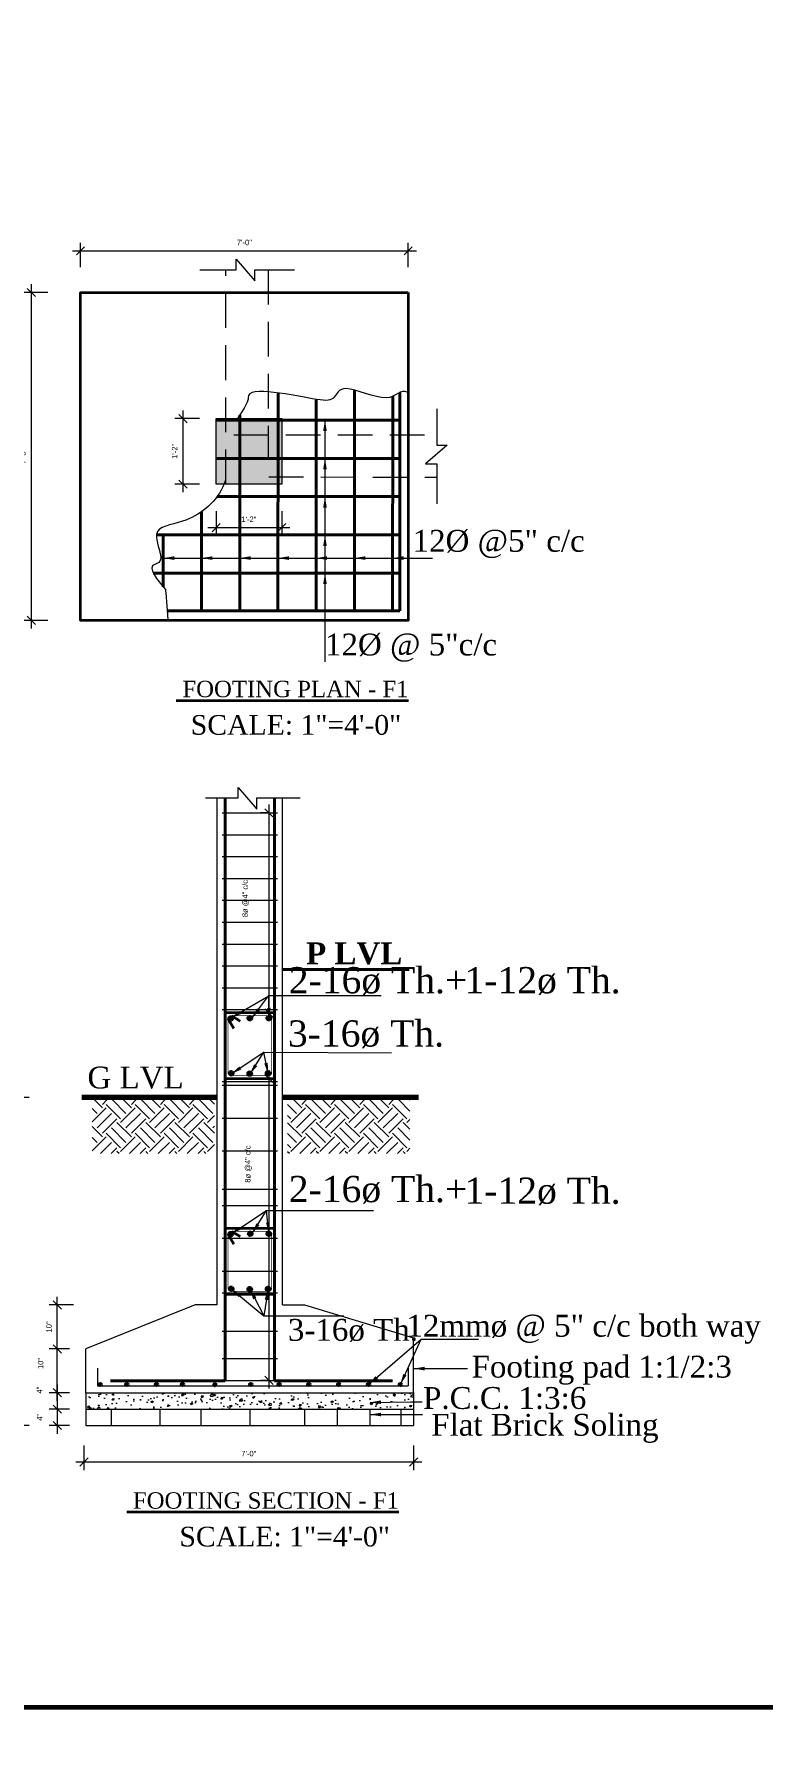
# Model space of a CAD drawing. Header units: inches. Extents: x -12073856 to 12321241, y -1226296 to 1319224.
# Drawn here: x 120844 to 121111, y 44342 to 44963 of the extents above; entities that cross this region are included whole.
import ezdxf

# ---------------------------------------------------------------- set-up
doc = ezdxf.new("R2010")
doc.units = ezdxf.units.IN
doc.header["$MEASUREMENT"] = 0
doc.header["$PDMODE"] = 35
doc.linetypes.add('HIDDEN', pattern=[9.525, 6.35, -3.175])
for name, color, linetype, lineweight in [('BORDER', 7, 'Continuous', 60), ('Column', 181, 'Continuous', 40), ('DIM_LINE', 173, 'Continuous', 20), ('dotted', 131, 'HIDDEN', 13), ('HACTH', 253, 'Continuous', 5), ('Hatch', 9, 'Continuous', 9), ('ST-REINFOR', 201, 'Continuous', 40), ('STIRRUPS', 14, 'Continuous', 18), ('TEXT', 255, 'Continuous', 35), ('Toilet', 7, 'Continuous', 25), ('TRENCH', 1, 'Continuous', 35), ('WALL ELV', 20, 'Continuous', 20), ('WALL SEC', 2, 'Continuous', 35)]:
    doc.layers.add(name, color=color, linetype=linetype, lineweight=lineweight)
doc.styles.add('NIR', font='COPRGTL.TTF')
doc.styles.add('ordinary', font='times.ttf')
doc.styles.add('ramon', font='arial.ttf')
doc.styles.get("Standard").update_dxf_attribs({"font": 'arial.ttf'})
doc.styles.add('TIMES 48', font='times.ttf', dxfattribs={"height": 4})
doc.dimstyles.new('Copy of Standard', dxfattribs={"dimtxt": 12, "dimasz": 4, "dimexe": 0, "dimexo": 6, "dimgap": 3, "dimtad": 1, "dimdec": 0, "dimzin": 0, "dimdsep": 46, "dimlunit": 4, "dimtxsty": 'Standard', "dimblk": 'ARCHTICK', "dimcen": 0.09, "dimdle": 3, "dimclrd": 256, "dimadec": 0, "dimazin": 0, "dimtfac": 1, "dimtdec": 0, "dimtofl": 0, "dimtmove": 0, "dimatfit": 3, "dimfxl": 1, "dimfxlon": 1, "dimtolj": 1, "dimtzin": 0, "dimlwd": -1, "dimarcsym": 0})
doc.dimstyles.new('nir 48', dxfattribs={"dimscale": 0.5, "dimtxt": 24, "dimasz": 3, "dimexe": 3, "dimexo": 6, "dimgap": 2, "dimtad": 3, "dimdec": 0, "dimzin": 3, "dimlunit": 4, "dimtxsty": 'NIR', "dimblk": 'OBLIQUE', "dimcen": 2.5, "dimdle": 3, "dimclrt": 3, "dimadec": 0, "dimazin": 0, "dimtfac": 1, "dimtdec": 0, "dimtmove": 2, "dimatfit": 3, "dimfxl": 1, "dimarcsym": 0})
doc.dimstyles.new('S8', dxfattribs={"dimtxt": 7, "dimasz": 2, "dimexe": 6, "dimexo": 18, "dimgap": 1.9375, "dimtad": 1, "dimdec": 1, "dimzin": 3, "dimdsep": 46, "dimlunit": 4, "dimtxsty": 'ramon', "dimblk": 'dot 2', "dimcen": 0.09375, "dimse1": 1, "dimse2": 1, "dimclrd": 1, "dimclre": 1, "dimclrt": 256, "dimadec": 0, "dimazin": 0, "dimtfac": 0.75, "dimtdec": 1, "dimtix": 1, "dimtmove": 1, "dimatfit": 3, "dimldrblk": 'DOT', "dimfxl": 1, "dimtolj": 1, "dimtzin": 0, "dimlwd": 9, "dimlwe": 9, "dimarcsym": 0})

# ---------------------------------------------------------------- blocks, each defined once
blk = doc.blocks.new('_Oblique')
at = {"color": 0, "linetype": 'ByBlock', "lineweight": -2}
blk.add_line((-0.5, -0.5), (0.5, 0.5), dxfattribs=at)
blk = doc.blocks.new('*D871')
at = {"layer": 'Defpoints', "color": 0, "lineweight": -2, "transparency": 16777216}
for p in [(83887.26, -112875.78), (83882, -112878.78), (83887.26, -112878.78)]:
    blk.add_point(p, dxfattribs=at)
at = {"layer": 'DIM_LINE', "color": 0, "lineweight": -2, "transparency": 16777216}
for p, q in [((83884.26, -112875.78), (83880.5, -112875.78)), ((83884.26, -112878.78), (83880.5, -112878.78))]:
    blk.add_line(p, q, dxfattribs=at)
at = {"layer": 'DIM_LINE', "color": 0, "linetype": 'ByBlock', "lineweight": -2, "transparency": 16777216}
blk.add_line((83882, -112874.28), (83882, -112880.28), dxfattribs=at)
at = {"layer": 'DIM_LINE', "color": 0, "lineweight": -2, "transparency": 16777216, "xscale": 1.5, "yscale": 1.5, "zscale": 1.5}
for p, rotation in [((83882, -112875.78), 90), ((83882, -112878.78), 270)]:
    blk.add_blockref('_Oblique', p, dxfattribs=dict(at, rotation=rotation))
at = {"layer": 'DIM_LINE', "color": 3, "transparency": 16777216, "insert": (83878.75, -112875.31), "char_height": 1, "attachment_point": 5, "rotation": 90, "style": 'NIR'}
blk.add_mtext('4"', dxfattribs=at)
blk = doc.blocks.new('*D872')
at = {"layer": 'Defpoints', "color": 0, "lineweight": -2, "transparency": 16777216}
for p in [(83886.44, -112821.73), (83873.84, -112881.78), (83881.5, -112881.78)]:
    blk.add_point(p, dxfattribs=at)
at = {"layer": 'DIM_LINE', "color": 0, "linetype": 'ByBlock', "lineweight": -2, "transparency": 16777216}
blk.add_line((83873.84, -112820.23), (83873.84, -112883.28), dxfattribs=at)
at = {"layer": 'DIM_LINE', "color": 0, "lineweight": -2, "transparency": 16777216}
for p, q in [((83876.84, -112821.73), (83872.34, -112821.73)), ((83876.84, -112881.78), (83872.34, -112881.78))]:
    blk.add_line(p, q, dxfattribs=at)
at = {"layer": 'DIM_LINE', "color": 0, "lineweight": -2, "transparency": 16777216, "xscale": 1.5, "yscale": 1.5, "zscale": 1.5}
for p, rotation in [((83873.84, -112821.73), 90), ((83873.84, -112881.78), 270)]:
    blk.add_blockref('_Oblique', p, dxfattribs=dict(at, rotation=rotation))
at = {"layer": 'DIM_LINE', "color": 3, "transparency": 16777216, "insert": (83870.7, -112855), "char_height": 1, "attachment_point": 5, "rotation": 90, "style": 'NIR'}
blk.add_mtext('6\'-0"', dxfattribs=at)
blk = doc.blocks.new('*D891')
at = {"layer": 'Defpoints', "color": 0, "lineweight": -2, "transparency": 16777216}
for p in [(83882, -112867.78), (83887.26, -112867.78), (83887.26, -112875.78)]:
    blk.add_point(p, dxfattribs=at)
at = {"layer": 'DIM_LINE', "color": 0, "lineweight": -2, "transparency": 16777216}
for p, q in [((83884.26, -112867.78), (83880.5, -112867.78)), ((83884.26, -112875.78), (83880.5, -112875.78))]:
    blk.add_line(p, q, dxfattribs=at)
at = {"layer": 'DIM_LINE', "color": 0, "linetype": 'ByBlock', "lineweight": -2, "transparency": 16777216}
blk.add_line((83882, -112877.28), (83882, -112866.28), dxfattribs=at)
at = {"layer": 'DIM_LINE', "color": 0, "lineweight": -2, "transparency": 16777216, "xscale": 1.5, "yscale": 1.5, "zscale": 1.5}
for p, rotation in [((83882, -112867.78), 90), ((83882, -112875.78), 270)]:
    blk.add_blockref('_Oblique', p, dxfattribs=dict(at, rotation=rotation))
at = {"layer": 'DIM_LINE', "color": 3, "transparency": 16777216, "insert": (83878.96, -112870.44), "char_height": 1, "attachment_point": 5, "rotation": 90, "style": 'NIR'}
blk.add_mtext('10"', dxfattribs=at)
blk = doc.blocks.new('_ArchTick')
at = {"color": 0, "linetype": 'ByBlock', "const_width": 0.15}
blk.add_lwpolyline([(-0.5, -0.5), (0.5, 0.5)], dxfattribs=at)
blk = doc.blocks.new('*D873')
at = {"layer": 'Defpoints', "color": 0, "lineweight": -2, "transparency": 16777216}
for p in [(83877.26, -112674.45), (83886.26, -112674.45), (83886.26, -112734.44)]:
    blk.add_point(p, dxfattribs=at)
at = {"layer": 'DIM_LINE', "color": 0, "lineweight": -2, "transparency": 16777216}
for p, q in [((83880.26, -112674.45), (83875.76, -112674.45)), ((83880.26, -112734.44), (83875.76, -112734.44))]:
    blk.add_line(p, q, dxfattribs=at)
at = {"layer": 'DIM_LINE', "color": 0, "linetype": 'ByBlock', "lineweight": -2, "transparency": 16777216}
blk.add_line((83877.26, -112735.94), (83877.26, -112672.95), dxfattribs=at)
at = {"layer": 'DIM_LINE', "color": 0, "lineweight": -2, "transparency": 16777216, "xscale": 1.5, "yscale": 1.5, "zscale": 1.5}
for p, rotation in [((83877.26, -112674.45), 90), ((83877.26, -112734.44), 270)]:
    blk.add_blockref('_Oblique', p, dxfattribs=dict(at, rotation=rotation))
at = {"layer": 'DIM_LINE', "color": 3, "transparency": 16777216, "insert": (83875.73, -112704.44), "char_height": 1, "attachment_point": 5, "rotation": 90, "style": 'NIR'}
blk.add_mtext('7\'-0"', dxfattribs=at)
blk = doc.blocks.new('*D874')
at = {"layer": 'Defpoints', "color": 0, "lineweight": -2, "transparency": 16777216}
for p in [(83946.26, -112666.83), (83886.26, -112674.45), (83946.26, -112674.45)]:
    blk.add_point(p, dxfattribs=at)
at = {"layer": 'DIM_LINE', "color": 0, "lineweight": -2, "transparency": 16777216}
for p, q in [((83886.26, -112669.83), (83886.26, -112665.33)), ((83946.26, -112669.83), (83946.26, -112665.33))]:
    blk.add_line(p, q, dxfattribs=at)
at = {"layer": 'DIM_LINE', "color": 0, "linetype": 'ByBlock', "lineweight": -2, "transparency": 16777216}
blk.add_line((83884.76, -112666.83), (83947.76, -112666.83), dxfattribs=at)
at = {"layer": 'DIM_LINE', "color": 0, "lineweight": -2, "transparency": 16777216, "xscale": 1.5, "yscale": 1.5, "zscale": 1.5, "rotation": 180}
blk.add_blockref('_Oblique', (83886.26, -112666.83), dxfattribs=at)
at = {"layer": 'DIM_LINE', "color": 0, "lineweight": -2, "transparency": 16777216, "xscale": 1.5, "yscale": 1.5, "zscale": 1.5}
blk.add_blockref('_Oblique', (83946.26, -112666.83), dxfattribs=at)
at = {"layer": 'DIM_LINE', "color": 3, "transparency": 16777216, "insert": (83916.26, -112665.3), "char_height": 1, "attachment_point": 5, "style": 'NIR'}
blk.add_mtext('7\'-0"', dxfattribs=at)
blk = doc.blocks.new('*D875')
at = {"layer": 'Defpoints', "color": 0, "lineweight": -2, "transparency": 16777216}
for p in [(83887.26, -112878.78), (83882, -112881.78), (83887.26, -112881.78)]:
    blk.add_point(p, dxfattribs=at)
at = {"layer": 'DIM_LINE', "color": 0, "lineweight": -2, "transparency": 16777216}
for p, q in [((83884.26, -112878.78), (83880.5, -112878.78)), ((83884.26, -112881.78), (83880.5, -112881.78))]:
    blk.add_line(p, q, dxfattribs=at)
at = {"layer": 'DIM_LINE', "color": 0, "linetype": 'ByBlock', "lineweight": -2, "transparency": 16777216}
blk.add_line((83882, -112877.28), (83882, -112883.28), dxfattribs=at)
at = {"layer": 'DIM_LINE', "color": 0, "lineweight": -2, "transparency": 16777216, "xscale": 1.5, "yscale": 1.5, "zscale": 1.5}
for p, rotation in [((83882, -112878.78), 90), ((83882, -112881.78), 270)]:
    blk.add_blockref('_Oblique', p, dxfattribs=dict(at, rotation=rotation))
at = {"layer": 'DIM_LINE', "color": 3, "transparency": 16777216, "insert": (83878.79, -112880.28), "char_height": 1, "attachment_point": 5, "rotation": 90, "style": 'NIR'}
blk.add_mtext('4"', dxfattribs=at)
blk = doc.blocks.new('*D876')
at = {"layer": 'Defpoints', "color": 0, "lineweight": -2, "transparency": 16777216}
for p in [(83920.76, -112818.28), (83920.76, -112873.53), (83921.43, -112873.53)]:
    blk.add_point(p, dxfattribs=at)
at = {"layer": 'DIM_LINE', "color": 0, "linetype": 'ByBlock', "lineweight": -2, "transparency": 16777216}
blk.add_line((83920.76, -112816.78), (83920.76, -112875.03), dxfattribs=at)
at = {"layer": 'DIM_LINE', "color": 0, "lineweight": -2, "transparency": 16777216}
for p, q in [((83920.76, -112818.28), (83919.26, -112818.28)), ((83920.76, -112873.53), (83919.26, -112873.53))]:
    blk.add_line(p, q, dxfattribs=at)
at = {"layer": 'DIM_LINE', "color": 0, "lineweight": -2, "transparency": 16777216, "xscale": 1.5, "yscale": 1.5, "zscale": 1.5}
for p, rotation in [((83920.76, -112818.28), 90), ((83920.76, -112873.53), 270)]:
    blk.add_blockref('_Oblique', p, dxfattribs=dict(at, rotation=rotation))
at = {"layer": 'DIM_LINE', "color": 3, "transparency": 16777216, "insert": (83916.98, -112833.94), "char_height": 1, "attachment_point": 5, "rotation": 90, "style": 'NIR'}
blk.add_mtext('8ø @4" c/c', dxfattribs=at)
blk = doc.blocks.new('*D877')
at = {"layer": 'Defpoints', "color": 0, "lineweight": -2, "transparency": 16777216}
for p in [(83922.32, -112769.67), (83920.74, -112806.28), (83920.98, -112806.28)]:
    blk.add_point(p, dxfattribs=at)
at = {"layer": 'DIM_LINE', "color": 0, "linetype": 'ByBlock', "lineweight": -2, "transparency": 16777216}
blk.add_line((83920.74, -112768.17), (83920.74, -112807.78), dxfattribs=at)
at = {"layer": 'DIM_LINE', "color": 0, "lineweight": -2, "transparency": 16777216}
for p, q in [((83920.74, -112769.67), (83919.24, -112769.67)), ((83920.74, -112806.28), (83919.24, -112806.28))]:
    blk.add_line(p, q, dxfattribs=at)
at = {"layer": 'DIM_LINE', "color": 0, "lineweight": -2, "transparency": 16777216, "xscale": 1.5, "yscale": 1.5, "zscale": 1.5}
for p, rotation in [((83920.74, -112769.67), 90), ((83920.74, -112806.28), 270)]:
    blk.add_blockref('_Oblique', p, dxfattribs=dict(at, rotation=rotation))
at = {"layer": 'DIM_LINE', "color": 3, "transparency": 16777216, "insert": (83916.48, -112785.35), "char_height": 1, "attachment_point": 5, "rotation": 90, "style": 'NIR'}
blk.add_mtext('8ø @4" c/c', dxfattribs=at)
blk = doc.blocks.new('*D892')
at = {"layer": 'Defpoints', "color": 0, "lineweight": -2, "transparency": 16777216}
for p in [(83882, -112859.73), (83907.26, -112859.73), (83887.26, -112867.78)]:
    blk.add_point(p, dxfattribs=at)
at = {"layer": 'DIM_LINE', "color": 0, "linetype": 'ByBlock', "lineweight": -2, "transparency": 16777216}
blk.add_line((83882, -112869.28), (83882, -112858.23), dxfattribs=at)
at = {"layer": 'DIM_LINE', "color": 0, "lineweight": -2, "transparency": 16777216}
for p, q in [((83885, -112859.73), (83880.5, -112859.73)), ((83884.26, -112867.78), (83880.5, -112867.78))]:
    blk.add_line(p, q, dxfattribs=at)
at = {"layer": 'DIM_LINE', "color": 0, "lineweight": -2, "transparency": 16777216, "xscale": 1.5, "yscale": 1.5, "zscale": 1.5}
for p, rotation in [((83882, -112859.73), 90), ((83882, -112867.78), 270)]:
    blk.add_blockref('_Oblique', p, dxfattribs=dict(at, rotation=rotation))
at = {"layer": 'DIM_LINE', "color": 3, "transparency": 16777216, "insert": (83880.48, -112863.75), "char_height": 1, "attachment_point": 5, "rotation": 90, "style": 'NIR'}
blk.add_mtext('10"', dxfattribs=at)
blk = doc.blocks.new('*D878')
at = {"layer": 'Defpoints', "color": 0, "lineweight": -2, "transparency": 16777216}
for p in [(83886.88, -112881.78), (83947.26, -112881.78), (83947.26, -112888.46)]:
    blk.add_point(p, dxfattribs=at)
at = {"layer": 'DIM_LINE', "color": 0, "lineweight": -2, "transparency": 16777216}
for p, q in [((83886.88, -112885.46), (83886.88, -112889.96)), ((83947.26, -112885.46), (83947.26, -112889.96))]:
    blk.add_line(p, q, dxfattribs=at)
at = {"layer": 'DIM_LINE', "color": 0, "linetype": 'ByBlock', "lineweight": -2, "transparency": 16777216}
blk.add_line((83885.38, -112888.46), (83948.76, -112888.46), dxfattribs=at)
at = {"layer": 'DIM_LINE', "color": 0, "lineweight": -2, "transparency": 16777216, "xscale": 1.5, "yscale": 1.5, "zscale": 1.5, "rotation": 180}
blk.add_blockref('_Oblique', (83886.88, -112888.46), dxfattribs=at)
at = {"layer": 'DIM_LINE', "color": 0, "lineweight": -2, "transparency": 16777216, "xscale": 1.5, "yscale": 1.5, "zscale": 1.5}
blk.add_blockref('_Oblique', (83947.26, -112888.46), dxfattribs=at)
at = {"layer": 'DIM_LINE', "color": 3, "transparency": 16777216, "insert": (83917.07, -112886.93), "char_height": 1, "attachment_point": 5, "style": 'NIR'}
blk.add_mtext('7\'-0"', dxfattribs=at)
blk = doc.blocks.new('*D879')
at = {"layer": 'Defpoints', "color": 0, "lineweight": -2, "transparency": 16777216}
for p in [(83905.03, -112697.52), (83911.09, -112697.52), (83911.09, -112709.51)]:
    blk.add_point(p, dxfattribs=at)
at = {"layer": 'DIM_LINE', "color": 0, "linetype": 'ByBlock', "lineweight": -2, "transparency": 16777216}
blk.add_line((83905.03, -112711.01), (83905.03, -112696.02), dxfattribs=at)
at = {"layer": 'DIM_LINE', "color": 0, "lineweight": -2, "transparency": 16777216}
for p, q in [((83908.03, -112697.52), (83903.53, -112697.52)), ((83908.03, -112709.51), (83903.53, -112709.51))]:
    blk.add_line(p, q, dxfattribs=at)
at = {"layer": 'DIM_LINE', "color": 0, "lineweight": -2, "transparency": 16777216, "xscale": 1.5, "yscale": 1.5, "zscale": 1.5}
for p, rotation in [((83905.03, -112697.52), 90), ((83905.03, -112709.51), 270)]:
    blk.add_blockref('_Oblique', p, dxfattribs=dict(at, rotation=rotation))
at = {"layer": 'DIM_LINE', "color": 3, "transparency": 16777216, "insert": (83903.49, -112703.51), "char_height": 1, "attachment_point": 5, "rotation": 90, "style": 'NIR'}
blk.add_mtext('1\'-2"', dxfattribs=at)
blk = doc.blocks.new('*D880')
at = {"layer": 'Defpoints', "color": 0, "lineweight": -2, "transparency": 16777216}
for p in [(83911.09, -112709.51), (83923.1, -112709.51), (83923.1, -112717.48)]:
    blk.add_point(p, dxfattribs=at)
at = {"layer": 'DIM_LINE', "color": 0, "lineweight": -2, "transparency": 16777216}
for p, q in [((83911.09, -112714.48), (83911.09, -112718.98)), ((83923.1, -112714.48), (83923.1, -112718.98))]:
    blk.add_line(p, q, dxfattribs=at)
at = {"layer": 'DIM_LINE', "color": 0, "linetype": 'ByBlock', "lineweight": -2, "transparency": 16777216}
blk.add_line((83909.59, -112717.48), (83924.6, -112717.48), dxfattribs=at)
at = {"layer": 'DIM_LINE', "color": 0, "lineweight": -2, "transparency": 16777216, "xscale": 1.5, "yscale": 1.5, "zscale": 1.5, "rotation": 180}
blk.add_blockref('_Oblique', (83911.09, -112717.48), dxfattribs=at)
at = {"layer": 'DIM_LINE', "color": 0, "lineweight": -2, "transparency": 16777216, "xscale": 1.5, "yscale": 1.5, "zscale": 1.5}
blk.add_blockref('_Oblique', (83923.1, -112717.48), dxfattribs=at)
at = {"layer": 'DIM_LINE', "color": 3, "transparency": 16777216, "insert": (83917.09, -112715.94), "char_height": 1, "attachment_point": 5, "style": 'NIR'}
blk.add_mtext('1\'-2"', dxfattribs=at)
blk = doc.blocks.new('dot1')
at = {"layer": 'Hatch'}
h = blk.add_hatch(color=256, dxfattribs=at)
edge = h.paths.add_edge_path()
edge.add_arc((0, 0), 1, 0, 360)
for p, q in [((3, 0), (-3, 0)), ((0, 3), (0, -3))]:
    blk.add_line(p, q, dxfattribs=at)
blk.add_circle((0, 0), 1, dxfattribs=at)
blk = doc.blocks.new('dot 2')
at = {"layer": 'Hatch', "xscale": 0.5, "yscale": 0.5, "zscale": 0.5}
blk.add_blockref('dot1', (0, 0), dxfattribs=at)
blk = doc.blocks.new('*D1495')
at = {"layer": 'Defpoints', "color": 0, "transparency": 16777216}
for p in [(121140.44, 46358.45), (121140.44, 46337.8), (121056.44, 19668.43)]:
    blk.add_point(p, dxfattribs=at)
at = {"layer": 'Toilet', "color": 1, "lineweight": 9, "transparency": 16777216}
blk.add_line((121058.44, 46358.45), (121138.44, 46358.45), dxfattribs=at)
at = {"layer": 'Toilet', "color": 1, "lineweight": 9, "transparency": 16777216, "xscale": 2, "yscale": 2, "zscale": 2, "rotation": 180}
blk.add_blockref('dot 2', (121056.44, 46358.45), dxfattribs=at)
at = {"layer": 'Toilet', "color": 1, "lineweight": 9, "transparency": 16777216, "xscale": 2, "yscale": 2, "zscale": 2}
blk.add_blockref('dot 2', (121140.44, 46358.45), dxfattribs=at)
at = {"layer": 'Toilet', "transparency": 16777216, "insert": (121098.44, 46363.96), "char_height": 7, "attachment_point": 5, "style": 'ramon'}
blk.add_mtext('\\A1;7\'-0"', dxfattribs=at)
blk = doc.blocks.new('_Dot')
at = {"color": 0, "lineweight": -2}
blk.add_line((-0.5, 0), (-1, 0), dxfattribs=at)
at = {"color": 0, "const_width": 0.5}
blk.add_lwpolyline([(-0.25, 0, 1), (0.25, 0, 1)], format="xyb", close=True, dxfattribs=at)
blk = doc.blocks.new('DFHRH')
at = {"layer": 'Column'}
blk.add_hatch(color=256, dxfattribs=at).paths.add_polyline_path([(83911.1, -112697.51), (83911.1, -112709.51), (83923.1, -112709.51), (83923.1, -112697.51)])
at = {"layer": 'HACTH'}
h = blk.add_hatch(dxfattribs=at)
h.set_pattern_fill('AR-CONC', color=256, scale=0.5, style=0)
h.set_pattern_definition([(50, (73946.6801, -127528.787), (3.5863009, -0.31376067), [0.375, -4.125]), (355, (73946.68, -127528.787), (-0.6937567, 3.7609607), [0.3, -3.3]), (100.4514, (73946.979, -127528.8132), (2.8925469, 3.4471977), [0.31870095, -3.50571056]), (46.1842, (73946.68, -127527.787), (5.3362052, -0.8275951), [0.5625, -6.1875]), (96.6356, (73947.125, -127527.856), (4.6733135, 4.8705894), [0.4780514, -5.258565]), (351.1842, (73946.68, -127527.787), (4.6733097, 4.870593), [0.45, -4.95]), (21, (73947.1801, -127528.037), (2.98453526, -2.01309445), [0.375, -4.125]), (326, (73947.18, -127528.037), (1.21657666, 3.6257502), [0.3, -3.3]), (71.4514, (73947.429, -127528.2048), (4.20111314, 1.6126525), [0.31870095, -3.50571056]), (37.5, (73946.6801, -127528.787), (0.06079928, 1.66446927), [0, -3.26, 0, -3.35, 0, -3.3125]), (7.5, (73946.6801, -127528.787), (1.31534769, 1.97205856), [0, -1.91, 0, -3.185, 0, -1.2625]), (327.5, (73945.5651, -127528.787), (2.66911218, -0.11277436), [0, -1.25, 0, -3.9, 0, -5.175]), (317.5, (73945.0651, -127528.787), (2.91593085, 0.5005249), [0, -1.625, 0, -2.59, 0, -3.675])])
h.paths.add_polyline_path([(83887.26, -112878.78), (83947.26, -112878.78), (83947.26, -112875.78), (83887.26, -112875.78)])
at = {"layer": 'Hatch'}
h = blk.add_hatch(dxfattribs=at)
h.set_pattern_fill('EARTH', color=256, scale=15, angle=45, style=0)
h.set_pattern_definition([(45, (47409.7342, -129452.2487), (4e-16, 5.30330086), [3.75, -3.75]), (45, (47408.74, -129451.2543), (4e-16, 5.30330086), [3.75, -3.75]), (45, (47407.7455, -129450.26), (4e-16, 5.30330086), [3.75, -3.75]), (135, (47407.7455, -129449.597), (-5.30330086, 4e-16), [3.75, -3.75]), (135, (47408.74, -129448.6027), (-5.30330086, 4e-16), [3.75, -3.75]), (135, (47409.7342, -129447.6083), (-5.30330086, 4e-16), [3.75, -3.75])])
h.paths.add_polyline_path([(83910.79, -112822.21), (83888.39, -112822.21), (83888.39, -112832.01), (83910.79, -112832.01)])
h = blk.add_hatch(dxfattribs=at)
h.set_pattern_fill('EARTH', color=256, scale=15, angle=45, style=0)
h.set_pattern_definition([(45, (47409.121, -129452.2487), (4e-16, 5.30330086), [3.75, -3.75]), (45, (47408.1265, -129451.2543), (4e-16, 5.30330086), [3.75, -3.75]), (45, (47407.132, -129450.26), (4e-16, 5.30330086), [3.75, -3.75]), (135, (47407.132, -129449.597), (-5.30330086, 4e-16), [3.75, -3.75]), (135, (47408.1265, -129448.6027), (-5.30330086, 4e-16), [3.75, -3.75]), (135, (47409.121, -129447.6083), (-5.30330086, 4e-16), [3.75, -3.75])])
h.paths.add_polyline_path([(83946.58, -112822.21), (83924.18, -112822.21), (83924.18, -112832.01), (83946.58, -112832.01)])
at = {"layer": 'WALL SEC'}
for points in [[(83913.39, -112807.31, 1), (83914.11, -112807.31, 1)], [(83914.12, -112807.31, -1), (83913.4, -112807.31, -1)], [(83914.12, -112807.31, -1), (83913.4, -112807.31, -1)], [(83916.89, -112807.25, 1), (83917.61, -112807.25, 1)], [(83917.63, -112807.25, -1), (83916.91, -112807.25, -1)], [(83917.63, -112807.25, -1), (83916.91, -112807.25, -1)], [(83920.37, -112807.25, 1), (83921.09, -112807.25, 1)], [(83921.11, -112807.25, -1), (83920.39, -112807.25, -1)], [(83921.11, -112807.25, -1), (83920.39, -112807.25, -1)], [(83913.5, -112817.31, 1), (83914.22, -112817.31, 1)], [(83916.87, -112817.4, -1), (83917.59, -112817.4, -1)], [(83917.6, -112817.4, 1), (83916.88, -112817.4, 1)], [(83917.6, -112817.4, 1), (83916.88, -112817.4, 1)], [(83920.23, -112817.34, 1), (83920.95, -112817.34, 1)], [(83920.97, -112817.34, -1), (83920.25, -112817.34, -1)], [(83920.97, -112817.34, -1), (83920.25, -112817.34, -1)], [(83913.39, -112846.75, 1), (83914.11, -112846.75, 1)], [(83914.12, -112846.75, -1), (83913.4, -112846.75, -1)], [(83914.12, -112846.75, -1), (83913.4, -112846.75, -1)], [(83916.96, -112846.7, 1), (83917.68, -112846.7, 1)], [(83917.69, -112846.7, -1), (83916.97, -112846.7, -1)], [(83917.69, -112846.7, -1), (83916.97, -112846.7, -1)], [(83920.37, -112846.7, 1), (83921.09, -112846.7, 1)], [(83921.11, -112846.7, -1), (83920.39, -112846.7, -1)], [(83921.11, -112846.7, -1), (83920.39, -112846.7, -1)], [(83913.5, -112856.76, 1), (83914.22, -112856.76, 1)], [(83916.87, -112856.85, -1), (83917.59, -112856.85, -1)], [(83917.6, -112856.85, 1), (83916.88, -112856.85, 1)], [(83917.6, -112856.85, 1), (83916.88, -112856.85, 1)], [(83920.23, -112856.79, 1), (83920.95, -112856.79, 1)], [(83920.97, -112856.79, -1), (83920.25, -112856.79, -1)], [(83920.97, -112856.79, -1), (83920.25, -112856.79, -1)], [(83889.59, -112874.3, 0.407959), (83889.83, -112874.55), (83889.84, -112874.55, 0.407959), (83890.09, -112874.3, 1)], [(83894.5, -112874.3, 0.407959), (83894.74, -112874.55), (83894.75, -112874.55, 0.407959), (83895, -112874.3, 1)], [(83899.94, -112874.3, 0.407959), (83900.19, -112874.55), (83900.2, -112874.55, 0.407959), (83900.44, -112874.3, 1)], [(83904.66, -112874.3, 0.407959), (83904.91, -112874.55), (83904.92, -112874.55, 0.407959), (83905.16, -112874.3, 1)], [(83910.63, -112874.31, 0.407959), (83910.88, -112874.56), (83910.89, -112874.56, 0.407959), (83911.13, -112874.31, 1)], [(83917.17, -112874.3, 0.407959), (83917.42, -112874.55), (83917.43, -112874.55, 0.407959), (83917.67, -112874.3, 1)], [(83922.4, -112874.3, 0.407959), (83922.64, -112874.55), (83922.65, -112874.55, 0.407959), (83922.9, -112874.3, 1)], [(83927.83, -112874.3, 0.407959), (83928.08, -112874.55), (83928.09, -112874.55, 0.407959), (83928.33, -112874.3, 1)], [(83933.28, -112874.3, 0.407959), (83933.52, -112874.55), (83933.53, -112874.55, 0.407959), (83933.78, -112874.3, 1)], [(83938.73, -112874.3, 0.407959), (83938.98, -112874.55), (83938.99, -112874.55, 0.407959), (83939.23, -112874.3, 1)], [(83944.57, -112874.3, 0.407959), (83944.81, -112874.55), (83944.82, -112874.55, 0.407959), (83945.07, -112874.3, 1)]]:
    blk.add_hatch(color=256, dxfattribs=at).paths.add_polyline_path(points)
at = {"layer": 'Column'}
for p, q in [((83913.26, -112807.28), (83914.33, -112809.12)), ((83913.98, -112806.81), (83915.5, -112807.76)), ((83913.26, -112846.73), (83914.33, -112848.57)), ((83913.98, -112846.26), (83915.5, -112847.21))]:
    blk.add_line(p, q, dxfattribs=at)
at = {"layer": 'Column', "const_width": 0.1}
for points in [[(83920.76, -112806.78), (83913.76, -112806.78, 0.414214), (83913.26, -112807.28), (83913.26, -112817.28, 0.414214), (83913.76, -112817.78), (83920.76, -112817.78, 0.414214), (83921.26, -112817.28), (83921.26, -112807.28, 0.414214)], [(83920.76, -112846.23), (83913.76, -112846.23, 0.414214), (83913.26, -112846.73), (83913.26, -112856.73, 0.414214), (83913.76, -112857.23), (83920.76, -112857.23, 0.414214), (83921.26, -112856.73), (83921.26, -112846.73, 0.414214)]]:
    blk.add_lwpolyline(points, format="xyb", close=True, dxfattribs=at)
at = {"layer": 'DIM_LINE'}
blk.add_lwpolyline([(83911.09, -112709.51), (83911.09, -112697.52), (83923.1, -112697.52), (83923.1, -112709.51), (83911.09, -112709.51)], dxfattribs=at)
at = {"layer": 'DIM_LINE', "const_width": 1}
for points in [[(83886.44, -112821.73), (83911.26, -112821.73)], [(83923.26, -112821.73), (83948.17, -112821.73)]]:
    blk.add_lwpolyline(points, dxfattribs=at)
at = {"layer": 'DIM_LINE'}
for points, knots in [([(83946.26, -112692.75), (83944.71, -112691.99), (83943.42, -112695.45), (83933.98, -112690.7), (83932.75, -112694.22), (83929.85, -112694.43), (83915.65, -112691.01), (83917.11, -112694.33), (83915.02, -112697.52)], [37.108323, 37.108323, 37.108323, 37.108323, 43.242576, 49.95234, 54.997892, 60.978869, 73.418852, 74.956326, 74.956326, 74.956326, 74.956326]), ([(83912.81, -112708.78), (83912.66, -112709.21), (83911.18, -112712.89), (83905.98, -112716.8), (83898.72, -112717.27), (83902.03, -112724.22), (83897.32, -112723.88), (83901.84, -112728.78), (83901.84, -112728.78), (83902.25, -112734.32)], [32.721337, 32.721337, 32.721337, 32.721337, 33.919159, 43.242576, 49.95234, 54.997892, 60.978869, 73.418852, 75.377123, 75.377123, 75.377123, 75.377123])]:
    blk.add_open_spline(points, degree=3, knots=knots, dxfattribs=at)
at = {"layer": 'dotted'}
for p, q in [((83912.87, -112709.51), (83912.87, -112670.27)), ((83920.59, -112670.27), (83920.59, -112704.67)), ((83914.33, -112700.47), (83951.48, -112700.52)), ((83920.76, -112708.19), (83951.48, -112708.23))]:
    blk.add_line(p, q, dxfattribs=at)
at = {"layer": 'HACTH'}
for p, q in [((83891.9, -112878.78), (83891.9, -112881.78)), ((83900.76, -112878.78), (83900.76, -112881.78)), ((83900.76, -112878.78), (83900.76, -112881.78)), ((83908.26, -112878.78), (83908.26, -112881.78)), ((83917.26, -112878.78), (83917.26, -112881.78)), ((83927.26, -112878.78), (83927.26, -112881.78)), ((83933.26, -112878.78), (83933.26, -112881.78)), ((83939.26, -112878.78), (83939.26, -112881.78)), ((83944.92, -112878.78), (83944.92, -112881.78))]:
    blk.add_line(p, q, dxfattribs=at)
at = {"layer": 'Hatch', "linetype": 'Continuous'}
for points in [[(83908.12, -112670.27), (83914.75, -112670.27), (83914.75, -112668.37), (83918.17, -112672.32), (83918.18, -112670.27), (83925.46, -112670.27)], [(83951.48, -112695.76), (83951.48, -112702.39), (83953.37, -112702.39), (83949.43, -112705.82), (83951.48, -112705.82), (83951.48, -112713.11)], [(83909.12, -112766.94), (83915.12, -112766.94), (83915.11, -112765.05), (83918.54, -112768.99), (83918.54, -112766.94), (83926.46, -112766.94)]]:
    blk.add_lwpolyline(points, dxfattribs=at)
at = {"layer": 'ST-REINFOR'}
for p, q in [((83922.41, -112732.68), (83922.42, -112692.89)), ((83936.41, -112732.68), (83936.42, -112692.3)), ((83943.41, -112732.68), (83943.42, -112693.41)), ((83944.7, -112732.72), (83944.71, -112692.75)), ((83915.41, -112732.68), (83915.41, -112696.9)), ((83929.41, -112732.68), (83929.42, -112694.01)), ((83911.09, -112697.8), (83944.71, -112697.8)), ((83911.09, -112704.8), (83944.71, -112704.8)), ((83911.25, -112711.8), (83944.71, -112711.8)), ((83908.41, -112732.68), (83908.41, -112714.56)), ((83900.17, -112718.8), (83944.71, -112718.8)), ((83901.41, -112728.3), (83901.41, -112718.8)), ((83899.58, -112725.8), (83944.71, -112725.8)), ((83902.09, -112732.72), (83944.7, -112732.72)), ((83912.76, -112873.63), (83912.76, -112766.94)), ((83921.76, -112873.63), (83921.76, -112766.94)), ((83923.26, -112798.36), (83946.44, -112798.36)), ((83912.76, -112873.63), (83891.76, -112873.63)), ((83921.76, -112873.63), (83943.39, -112873.63))]:
    blk.add_line(p, q, dxfattribs=at)
at = {"layer": 'STIRRUPS'}
for p, q in [((83912.19, -112769.67), (83922.32, -112769.67)), ((83912.19, -112773.67), (83922.32, -112773.67)), ((83912.19, -112777.67), (83922.32, -112777.67)), ((83912.19, -112781.67), (83922.32, -112781.67)), ((83912.19, -112781.67), (83922.32, -112781.67)), ((83912.19, -112785.67), (83922.32, -112785.67)), ((83912.19, -112789.67), (83922.32, -112789.67)), ((83912.19, -112793.67), (83922.32, -112793.67)), ((83912.19, -112797.67), (83922.32, -112797.67)), ((83912.19, -112801.67), (83922.32, -112801.67)), ((83912.19, -112805.67), (83922.35, -112805.67)), ((83912.19, -112818.84), (83922.32, -112818.84)), ((83912.19, -112819.53), (83922.32, -112819.53)), ((83912.19, -112825.53), (83922.32, -112825.53)), ((83912.19, -112831.53), (83922.32, -112831.53)), ((83912.19, -112838.53), (83922.32, -112838.53)), ((83912.19, -112841.53), (83922.32, -112841.53)), ((83912.19, -112841.53), (83922.32, -112841.53)), ((83912.19, -112847.53), (83922.32, -112847.53)), ((83912.19, -112853.53), (83922.32, -112853.53)), ((83912.19, -112857.53), (83922.32, -112857.53)), ((83912.19, -112857.53), (83922.32, -112857.53)), ((83912.19, -112857.53), (83922.32, -112857.53)), ((83912.19, -112864.53), (83922.32, -112864.53)), ((83912.19, -112869.53), (83922.32, -112869.53)), ((83912.19, -112873.53), (83922.32, -112873.53))]:
    blk.add_line(p, q, dxfattribs=at)
at = {"layer": 'TRENCH'}
blk.add_lwpolyline([(83946.26, -112674.45), (83946.26, -112734.44), (83886.26, -112734.44), (83886.26, -112674.45), (83946.26, -112674.45)], dxfattribs=at)
for points in [[(83921.76, -112806.28), (83912.76, -112806.28), (83912.76, -112818.28), (83921.76, -112818.28)], [(83921.76, -112845.73), (83912.76, -112845.73), (83912.76, -112857.73), (83921.76, -112857.73)]]:
    blk.add_lwpolyline(points, close=True, dxfattribs=at)
at = {"layer": 'WALL ELV'}
for p, q in [((83911.26, -112859.73), (83911.26, -112766.94)), ((83923.26, -112859.73), (83923.26, -112766.94)), ((83907.26, -112859.73), (83887.26, -112867.78)), ((83911.26, -112859.73), (83907.26, -112859.73)), ((83923.26, -112859.73), (83927.26, -112859.73)), ((83927.26, -112859.73), (83947.26, -112865.73)), ((83887.26, -112875.78), (83887.26, -112867.78)), ((83947.26, -112875.73), (83947.26, -112865.73)), ((83889.34, -112871.28), (83889.34, -112874.55)), ((83946.26, -112871.28), (83946.26, -112874.55)), ((83887.26, -112875.78), (83887.26, -112878.78)), ((83887.26, -112875.78), (83947.26, -112875.78)), ((83889.34, -112874.55), (83946.26, -112874.55)), ((83947.26, -112875.73), (83947.26, -112881.78)), ((83887.26, -112878.78), (83887.26, -112881.78)), ((83887.26, -112878.78), (83947.26, -112878.78)), ((83887.26, -112881.78), (83947.26, -112881.78))]:
    blk.add_line(p, q, dxfattribs=at)
at = {"layer": 'WALL SEC'}
for centre, radius in [((83913.75, -112807.31), 0.36), ((83913.76, -112807.31), 0.36), ((83913.76, -112807.31), 0.36), ((83917.25, -112807.25), 0.36), ((83917.27, -112807.25), 0.36), ((83917.27, -112807.25), 0.36), ((83920.73, -112807.25), 0.36), ((83920.75, -112807.25), 0.36), ((83920.75, -112807.25), 0.36), ((83913.86, -112817.31), 0.36), ((83917.23, -112817.4), 0.36), ((83917.24, -112817.4), 0.36), ((83917.24, -112817.4), 0.36), ((83920.59, -112817.34), 0.36), ((83920.61, -112817.34), 0.36), ((83920.61, -112817.34), 0.36), ((83913.75, -112846.75), 0.36), ((83913.76, -112846.75), 0.36), ((83913.76, -112846.75), 0.36), ((83917.32, -112846.7), 0.36), ((83917.33, -112846.7), 0.36), ((83917.33, -112846.7), 0.36), ((83920.73, -112846.7), 0.36), ((83920.75, -112846.7), 0.36), ((83920.75, -112846.7), 0.36), ((83913.86, -112856.76), 0.36), ((83917.23, -112856.85), 0.36), ((83917.24, -112856.85), 0.36), ((83917.24, -112856.85), 0.36), ((83920.59, -112856.79), 0.36), ((83920.61, -112856.79), 0.36), ((83920.61, -112856.79), 0.36), ((83889.84, -112874.3), 0.25), ((83894.75, -112874.3), 0.25), ((83900.19, -112874.3), 0.25), ((83904.91, -112874.3), 0.25), ((83910.88, -112874.31), 0.25), ((83917.42, -112874.3), 0.25), ((83922.65, -112874.3), 0.25), ((83928.08, -112874.3), 0.25), ((83933.53, -112874.3), 0.25), ((83938.98, -112874.3), 0.25), ((83944.82, -112874.3), 0.25)]:
    blk.add_circle(centre, radius, dxfattribs=at)
at = {"char_height": 4, "attachment_point": 5, "style": 'ordinary'}
for s, insert, width in [('{\\fTimes New Roman|b1|i0|c0|p18;P LVL}', (83936.37, -112795.41), 144.4797), ('{\\fTimes New Roman|b0|i0|c0|p18;G LVL}', (83896.34, -112818.15), 45.555)]:
    blk.add_mtext(s, dxfattribs=dict(at, insert=insert, width=width))
at = {"layer": 'TEXT', "style": 'TIMES 48'}
for s, p in [('%%U FOOTING PLAN - F1', (83903.78, -112748.5)), ('%%U FOOTING SECTION - F1', (83894.72, -112897))]:
    blk.add_text(s, height=3, dxfattribs=at).set_placement(p)
at = {"layer": 'TEXT', "color": 3, "char_height": 4, "attachment_point": 7, "style": 'TIMES 48'}
for s, insert in [('12Ø @5" c/c', (83947.06, -112723.05)), ('12Ø @ 5"c/c ', (83931.02, -112742.03)), ('12mmø @ 5" c/c both way', (83945.93, -112866.84))]:
    blk.add_mtext(s, dxfattribs=dict(at, insert=insert))
at = {"layer": 'TEXT', "char_height": 3.6, "width": 108.2159, "attachment_point": 5, "style": 'TIMES 48'}
for insert in [(83925.72, -112753.61), (83923.64, -112902.15)]:
    blk.add_mtext('SCALE: 1"=4\'-0"', dxfattribs=dict(at, insert=insert))
at = {"layer": 'TEXT', "attachment_point": 7, "style": 'TIMES 48'}
for s, insert, char_height in [('2-16ø Th.+', (83924.39, -112802.99), 4.8), ('1-12ø Th.', (83956.56, -112802.99), 4.8), ('3-16ø Th.', (83924.23, -112812.74), 4.8), ('2-16ø Th.+', (83924.39, -112841.21), 4.8), ('1-12ø Th.', (83956.56, -112841.5), 4.8), ('3-16ø Th.', (83924.23, -112866.53), 4), ('Footing pad 1:1/2:3', (83957.86, -112874.33), 4), ('P.C.C. 1:3:6', (83948.98, -112878.83), 4), ('Flat Brick Soling', (83950.48, -112884.97), 4)]:
    blk.add_mtext(s, dxfattribs=dict(at, insert=insert, char_height=char_height))
at = {"layer": 'DIM_LINE'}
for base, p1, p2, angle, text, picture, middle in [((83946.26, -112666.83), (83886.26, -112674.45), (83946.26, -112674.45), 180, '7\'-0"', '*D874', (83916.26, -112665.3)), ((83877.26, -112674.45), (83886.26, -112734.44), (83886.26, -112674.45), 90, '7\'-0"', '*D873', (83875.73, -112704.44)), ((83905.03, -112697.52), (83911.09, -112709.51), (83911.09, -112697.52), 90, '1\'-2"', '*D879', (83903.49, -112703.51)), ((83882, -112859.73), (83887.26, -112867.78), (83907.26, -112859.73), 90, '10"', '*D892', (83880.48, -112863.75))]:
    dim = blk.add_linear_dim(base=base, p1=p1, p2=p2, angle=angle, text=text, dimstyle='nir 48', override={"dimtxt": 2, "dimfxl": 6, "dimfxlon": 1, "dimarcsym": 1}, dxfattribs=at)
    dim.commit()
    dim.dimension.update_dxf_attribs({"geometry": picture, "text_midpoint": middle})
for base, p1, p2, text, picture, middle in [((83923.1, -112717.48), (83911.09, -112709.51), (83923.1, -112709.51), '1\'-2"', '*D880', (83917.09, -112715.94)), ((83947.26, -112888.46), (83886.88, -112881.78), (83947.26, -112881.78), '7\'-0"', '*D878', (83917.07, -112886.93))]:
    dim = blk.add_linear_dim(base=base, p1=p1, p2=p2, text=text, dimstyle='nir 48', override={"dimtxt": 2, "dimfxl": 6, "dimfxlon": 1, "dimarcsym": 1}, dxfattribs=at)
    dim.commit()
    dim.dimension.update_dxf_attribs({"geometry": picture, "text_midpoint": middle})
for base, p1, p2, angle, text, picture, middle in [((83920.74, -112806.28), (83922.32, -112769.67), (83920.98, -112806.28), 270, '8ø @4" c/c', '*D877', (83916.48, -112785.35)), ((83920.76, -112873.53), (83920.76, -112818.28), (83921.43, -112873.53), 270, '8ø @4" c/c', '*D876', (83916.98, -112833.94)), ((83873.84, -112881.78), (83886.44, -112821.73), (83881.5, -112881.78), 90, '6\'-0"', '*D872', (83870.7, -112855)), ((83882, -112867.78), (83887.26, -112875.78), (83887.26, -112867.78), 90, '10"', '*D891', (83878.96, -112870.44)), ((83882, -112878.78), (83887.26, -112875.78), (83887.26, -112878.78), 90, '4"', '*D871', (83878.75, -112875.31)), ((83882, -112881.78), (83887.26, -112878.78), (83887.26, -112881.78), 90, '4"', '*D875', (83878.79, -112880.28))]:
    dim = blk.add_linear_dim(base=base, p1=p1, p2=p2, angle=angle, text=text, dimstyle='nir 48', override={"dimtxt": 2, "dimfxl": 6, "dimfxlon": 1, "dimarcsym": 1}, dxfattribs=at)
    dim.commit()
    dim.dimension.update_dxf_attribs({"geometry": picture, "text_midpoint": middle, "dimtype": 128})
at = {"layer": 'Hatch', "linetype": 'Continuous'}
for points in [[(83931.02, -112697.8), (83931.02, -112706.29)], [(83931.02, -112704.8), (83931.02, -112711.99)], [(83931.02, -112711.8), (83931.02, -112720.78)], [(83931.02, -112718.81), (83931.02, -112732.53)], [(83901.41, -112723.05), (83950.71, -112723.05)], [(83908.41, -112723.05), (83950.71, -112723.05)], [(83915.41, -112723.05), (83950.71, -112723.05)], [(83922.41, -112723.05), (83950.71, -112723.05)], [(83929.41, -112723.05), (83950.71, -112723.05)], [(83936.41, -112723.05), (83950.71, -112723.05)], [(83943.41, -112723.05), (83950.71, -112723.05)], [(83931.02, -112725.8), (83931.02, -112742.03)], [(83913.76, -112807.2), (83920.74, -112803.15), (83938.82, -112803.11)], [(83917.63, -112807.25), (83920.76, -112803.11), (83941.32, -112803.11)], [(83920.75, -112807.35), (83920.74, -112803.15), (83938.82, -112803.11)], [(83913.86, -112817.45), (83919.83, -112813.48), (83943.19, -112813.59)], [(83917.24, -112817.54), (83919.83, -112813.48), (83943.19, -112813.59)], [(83920.61, -112817.42), (83919.83, -112813.48), (83943.19, -112813.59)], [(83913.76, -112846.75), (83920.32, -112842.44), (83938.82, -112842.44)], [(83917.69, -112846.65), (83920.32, -112842.44), (83937.4, -112842.42)], [(83920.75, -112846.6), (83920.32, -112842.44), (83939.92, -112842.44)], [(83913.86, -112856.76), (83919.83, -112861.73), (83934.45, -112861.71)], [(83917.24, -112856.75), (83919.83, -112861.73), (83934.45, -112861.71)], [(83920.61, -112856.79), (83919.83, -112861.73), (83934.45, -112861.71)], [(83938.98, -112874.3), (83948.63, -112865.99), (83959.13, -112865.97)], [(83944.82, -112874.3), (83948.63, -112865.99), (83959.13, -112865.97)], [(83947.26, -112871.37), (83954.65, -112871.37), (83957.11, -112871.37)], [(83939.26, -112879.78), (83946.73, -112879.75), (83948.87, -112879.75)], [(83939.27, -112877.55), (83946.67, -112877.47), (83948.81, -112877.47)]]:
    blk.add_leader(points, dimstyle='Copy of Standard', override={"dimasz": 2, "dimtad": 0}, dxfattribs=at)

msp = doc.modelspace()

# ---------------------------------------------------------------- linework, layer by layer
at = {"layer": 'BORDER'}
msp.add_lwpolyline([(123444.42, 46441.74), (123444.42, 44350.89), (120381.59, 44350.89), (120381.59, 46441.74)], close=True, dxfattribs=at)

# ---------------------------------------------------------------- block references
at = {"layer": 'DIM_LINE', "xscale": 2, "yscale": 2, "zscale": 2}
msp.add_blockref('DFHRH', (-46911.26, 270217.62), dxfattribs=at)

# ---------------------------------------------------------------- dimensions: what is measured, and where the dimension line sits
at = {"layer": 'Toilet'}
dim = msp.add_linear_dim(base=(121140.44, 46358.45), p1=(121056.44, 19668.43), p2=(121140.44, 46337.8), dimstyle='S8', override={"dimfxl": 2, "dimfxlon": 1, "dimarcsym": 1}, dxfattribs=at)
dim.commit()
dim.dimension.update_dxf_attribs({"geometry": '*D1495', "text_midpoint": (121098.44, 46363.96)})

doc.saveas('drawing.dxf')
